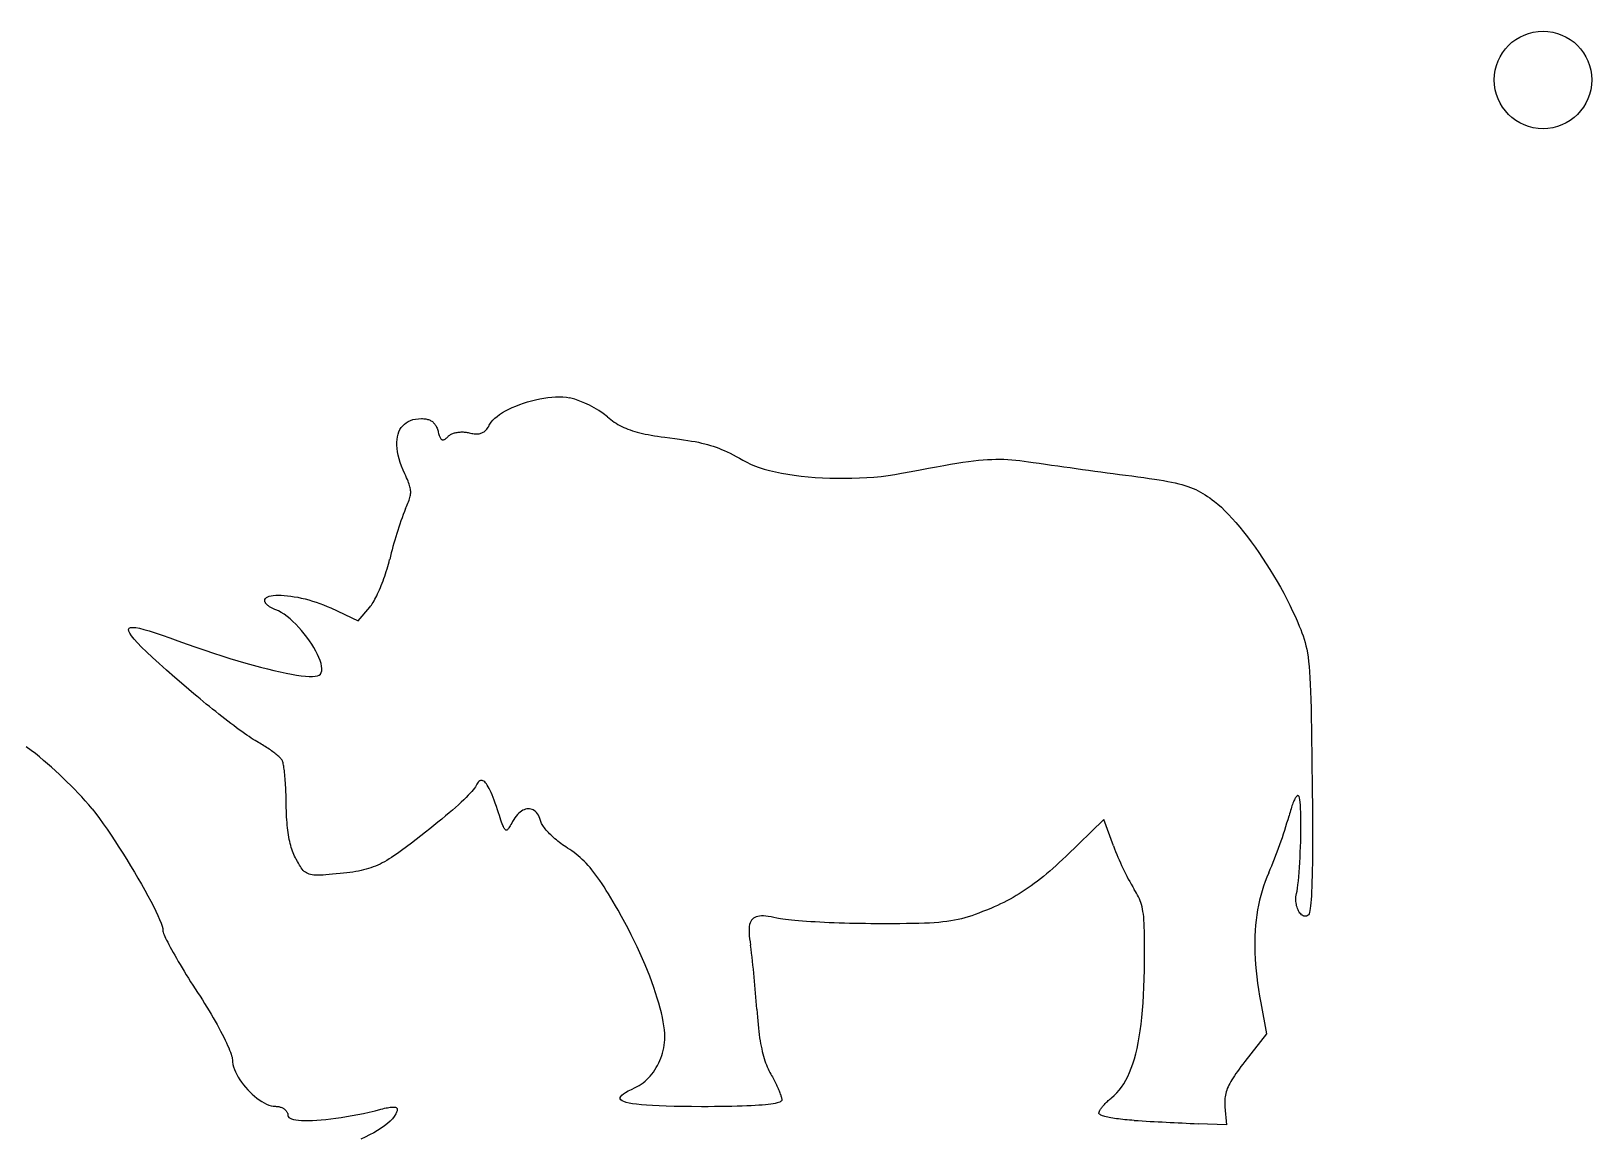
# Model space of a CAD drawing. Extents: x 3 to 294, y -207 to -4.
# Drawn here: x 208.2 to 292.9, y -63.6 to -3.6 of the extents above; entities that cross this region are included whole.
import ezdxf

# ---------------------------------------------------------------- set-up
doc = ezdxf.new("R2010")
doc.units = 0
doc.layers.get('0').update_dxf_attribs({"linetype": 'CONTINUOUS'})

msp = doc.modelspace()

# ---------------------------------------------------------------- linework, layer by layer
at = {"color": 1}
for p, q in [((224.451, -34.893), (225.937, -35.587)), ((225.937, -35.587), (226.563, -34.852)), ((266.387, -46.381), (264.334, -48.363)), ((266.909, -47.809), (266.387, -46.381)), ((274.898, -56.327), (275.21, -58.014)), ((275.21, -58.014), (274.042, -59.501)), ((272.956, -61.97), (273.039, -62.952)), ((268.037, -62.707), (268.037, -62.706)), ((273.039, -62.952), (271.497, -62.886))]:
    msp.add_line(p, q, dxfattribs=at)
for points in [[(233.082, -24.918), (233.151, -24.81), (233.239, -24.703), (233.346, -24.597), (233.47, -24.493), (233.609, -24.392), (233.763, -24.292), (233.929, -24.196), (234.107, -24.104), (234.295, -24.016), (234.492, -23.932), (234.696, -23.853), (234.907, -23.78), (235.122, -23.712), (235.34, -23.651), (235.561, -23.596), (235.782, -23.549), (236.002, -23.509), (236.22, -23.477), (236.434, -23.454), (236.644, -23.44), (236.847, -23.436), (237.043, -23.441), (237.23, -23.457), (237.407, -23.484)], [(239.453, -24.52), (239.546, -24.597), (239.639, -24.67), (239.734, -24.74), (239.83, -24.806), (239.928, -24.869), (240.028, -24.929), (240.13, -24.987), (240.235, -25.041), (240.342, -25.093), (240.454, -25.142), (240.569, -25.188), (240.688, -25.232), (240.812, -25.274), (240.94, -25.314), (241.073, -25.352), (241.212, -25.388), (241.357, -25.422), (241.508, -25.455), (241.665, -25.486), (241.83, -25.516), (242.001, -25.545), (242.18, -25.572), (242.367, -25.598), (242.562, -25.624)], [(228.466, -27.62), (228.369, -27.404), (228.284, -27.193), (228.212, -26.988), (228.152, -26.789), (228.104, -26.597), (228.068, -26.411), (228.044, -26.233), (228.031, -26.062), (228.031, -25.899), (228.042, -25.744), (228.065, -25.598), (228.1, -25.46), (228.145, -25.332), (228.202, -25.212), (228.271, -25.103), (228.35, -25.004), (228.44, -24.915), (228.541, -24.837), (228.653, -24.77), (228.776, -24.715), (228.909, -24.671), (229.052, -24.639), (229.206, -24.62), (229.371, -24.614)], [(229.371, -24.614), (229.432, -24.615), (229.49, -24.618), (229.547, -24.624), (229.601, -24.632), (229.653, -24.642), (229.703, -24.654), (229.751, -24.669), (229.797, -24.686), (229.841, -24.705), (229.883, -24.727), (229.923, -24.752), (229.96, -24.778), (229.996, -24.807), (230.03, -24.839), (230.062, -24.873), (230.092, -24.909), (230.12, -24.948), (230.146, -24.989), (230.17, -25.033), (230.193, -25.08), (230.214, -25.129), (230.233, -25.181), (230.25, -25.235), (230.266, -25.292)], [(230.266, -25.292), (230.283, -25.357), (230.3, -25.418), (230.317, -25.473), (230.334, -25.524), (230.351, -25.569), (230.368, -25.61), (230.385, -25.646), (230.403, -25.677), (230.421, -25.704), (230.44, -25.726), (230.459, -25.744), (230.479, -25.757), (230.5, -25.766), (230.522, -25.77), (230.545, -25.77), (230.569, -25.765), (230.594, -25.757), (230.621, -25.744), (230.649, -25.727), (230.679, -25.706), (230.71, -25.681), (230.743, -25.652), (230.777, -25.618), (230.814, -25.581)], [(230.814, -25.581), (230.842, -25.555), (230.872, -25.53), (230.906, -25.506), (230.942, -25.484), (230.98, -25.463), (231.021, -25.444), (231.063, -25.426), (231.108, -25.41), (231.155, -25.395), (231.203, -25.382), (231.252, -25.371), (231.303, -25.361), (231.355, -25.353), (231.408, -25.347), (231.462, -25.342), (231.516, -25.339), (231.572, -25.338), (231.627, -25.339), (231.682, -25.342), (231.738, -25.347), (231.794, -25.353), (231.849, -25.362), (231.904, -25.372), (231.958, -25.384)], [(231.958, -25.384), (232.029, -25.401), (232.097, -25.415), (232.162, -25.427), (232.225, -25.435), (232.284, -25.441), (232.341, -25.443), (232.396, -25.443), (232.448, -25.439), (232.499, -25.433), (232.547, -25.423), (232.593, -25.41), (232.637, -25.393), (232.68, -25.373), (232.721, -25.35), (232.761, -25.324), (232.8, -25.293), (232.838, -25.26), (232.874, -25.222), (232.91, -25.181), (232.945, -25.136), (232.98, -25.088), (233.014, -25.035), (233.048, -24.979), (233.082, -24.918)], [(242.562, -25.624), (242.846, -25.66), (243.111, -25.695), (243.36, -25.729), (243.592, -25.763), (243.811, -25.796), (244.016, -25.831), (244.209, -25.866), (244.392, -25.902), (244.566, -25.939), (244.733, -25.979), (244.893, -26.021), (245.048, -26.067), (245.199, -26.115), (245.348, -26.167), (245.497, -26.223), (245.645, -26.284), (245.796, -26.35), (245.949, -26.421), (246.107, -26.497), (246.271, -26.58), (246.442, -26.67), (246.621, -26.766), (246.81, -26.87), (247.011, -26.981)], [(247.011, -26.981), (247.213, -27.085), (247.441, -27.182), (247.692, -27.273), (247.964, -27.358), (248.257, -27.437), (248.568, -27.509), (248.896, -27.575), (249.239, -27.635), (249.595, -27.687), (249.963, -27.733), (250.341, -27.772), (250.727, -27.803), (251.12, -27.828), (251.517, -27.845), (251.919, -27.854), (252.321, -27.856), (252.724, -27.85), (253.125, -27.837), (253.523, -27.815), (253.915, -27.786), (254.301, -27.748), (254.678, -27.702), (255.046, -27.647), (255.401, -27.584)], [(255.401, -27.584), (255.929, -27.482), (256.421, -27.389), (256.879, -27.303), (257.306, -27.225), (257.703, -27.155), (258.072, -27.091), (258.417, -27.035), (258.738, -26.986), (259.039, -26.943), (259.322, -26.907), (259.588, -26.877), (259.839, -26.854), (260.079, -26.836), (260.309, -26.825), (260.531, -26.819), (260.748, -26.818), (260.961, -26.823), (261.174, -26.833), (261.387, -26.848), (261.604, -26.867), (261.826, -26.891), (262.055, -26.92), (262.295, -26.952), (262.546, -26.989)], [(228.509, -29.489), (228.554, -29.388), (228.595, -29.294), (228.632, -29.206), (228.665, -29.123), (228.694, -29.044), (228.719, -28.97), (228.74, -28.898), (228.757, -28.83), (228.77, -28.764), (228.779, -28.699), (228.784, -28.635), (228.784, -28.572), (228.781, -28.508), (228.773, -28.444), (228.761, -28.378), (228.745, -28.31), (228.725, -28.239), (228.701, -28.165), (228.672, -28.087), (228.64, -28.005), (228.603, -27.918), (228.562, -27.825), (228.516, -27.726), (228.466, -27.62)], [(267.901, -27.727), (268.238, -27.772), (268.554, -27.815), (268.849, -27.857), (269.126, -27.898), (269.385, -27.939), (269.626, -27.98), (269.852, -28.021), (270.064, -28.064), (270.262, -28.107), (270.448, -28.151), (270.623, -28.198), (270.787, -28.246), (270.943, -28.297), (271.091, -28.35), (271.233, -28.407), (271.369, -28.468), (271.5, -28.532), (271.629, -28.6), (271.755, -28.673), (271.881, -28.751), (272.006, -28.834), (272.133, -28.923), (272.262, -29.017), (272.395, -29.118)], [(272.395, -29.118), (272.575, -29.265), (272.761, -29.43), (272.953, -29.613), (273.149, -29.812), (273.349, -30.028), (273.551, -30.257), (273.757, -30.501), (273.964, -30.757), (274.172, -31.024), (274.38, -31.302), (274.587, -31.589), (274.794, -31.884), (274.998, -32.186), (275.2, -32.495), (275.398, -32.808), (275.592, -33.126), (275.782, -33.447), (275.965, -33.769), (276.142, -34.093), (276.313, -34.416), (276.475, -34.738), (276.629, -35.057), (276.774, -35.374), (276.909, -35.686)], [(226.563, -34.852), (226.607, -34.797), (226.652, -34.735), (226.698, -34.666), (226.746, -34.59), (226.794, -34.508), (226.842, -34.42), (226.892, -34.326), (226.941, -34.227), (226.991, -34.123), (227.04, -34.015), (227.09, -33.902), (227.139, -33.786), (227.188, -33.667), (227.236, -33.545), (227.283, -33.421), (227.329, -33.295), (227.374, -33.167), (227.418, -33.037), (227.46, -32.907), (227.501, -32.776), (227.54, -32.646), (227.576, -32.515), (227.611, -32.386), (227.643, -32.257)], [(220.868, -34.493), (220.878, -34.43), (220.909, -34.375), (220.96, -34.327), (221.028, -34.287), (221.114, -34.255), (221.215, -34.23), (221.331, -34.212), (221.461, -34.201), (221.603, -34.198), (221.757, -34.201), (221.921, -34.211), (222.093, -34.227), (222.274, -34.25), (222.461, -34.279), (222.654, -34.315), (222.851, -34.356), (223.052, -34.404), (223.254, -34.457), (223.458, -34.516), (223.661, -34.581), (223.863, -34.651), (224.063, -34.726), (224.259, -34.807), (224.451, -34.893)], [(221.463, -34.991), (221.422, -34.977), (221.382, -34.961), (221.343, -34.944), (221.305, -34.927), (221.268, -34.908), (221.232, -34.889), (221.197, -34.869), (221.163, -34.848), (221.131, -34.827), (221.1, -34.805), (221.07, -34.783), (221.042, -34.761), (221.016, -34.738), (220.992, -34.715), (220.97, -34.692), (220.949, -34.669), (220.931, -34.646), (220.915, -34.623), (220.901, -34.601), (220.889, -34.578), (220.88, -34.556), (220.873, -34.535), (220.869, -34.514), (220.868, -34.493)], [(223.884, -38.486), (223.933, -38.403), (223.96, -38.302), (223.966, -38.185), (223.952, -38.052), (223.921, -37.907), (223.872, -37.75), (223.807, -37.583), (223.728, -37.409), (223.636, -37.229), (223.531, -37.044), (223.415, -36.857), (223.289, -36.669), (223.155, -36.482), (223.013, -36.298), (222.866, -36.118), (222.713, -35.944), (222.557, -35.779), (222.398, -35.623), (222.238, -35.479), (222.079, -35.348), (221.92, -35.232), (221.764, -35.132), (221.611, -35.052), (221.463, -34.991)], [(217.025, -39.548), (216.484, -39.086), (215.989, -38.658), (215.539, -38.264), (215.134, -37.904), (214.773, -37.577), (214.458, -37.282), (214.186, -37.019), (213.959, -36.786), (213.776, -36.583), (213.637, -36.41), (213.541, -36.265), (213.488, -36.148), (213.479, -36.058), (213.512, -35.995), (213.588, -35.958), (213.707, -35.946), (213.868, -35.958), (214.071, -35.994), (214.316, -36.054), (214.602, -36.135), (214.93, -36.239), (215.299, -36.363), (215.709, -36.508), (216.16, -36.672)], [(276.909, -35.686), (276.989, -35.88), (277.064, -36.063), (277.132, -36.24), (277.194, -36.412), (277.251, -36.583), (277.302, -36.758), (277.349, -36.939), (277.391, -37.13), (277.428, -37.334), (277.462, -37.555), (277.492, -37.797), (277.518, -38.061), (277.542, -38.353), (277.563, -38.676), (277.581, -39.032), (277.597, -39.426), (277.611, -39.861), (277.624, -40.34), (277.635, -40.867), (277.645, -41.445), (277.655, -42.078), (277.665, -42.769), (277.675, -43.522), (277.684, -44.339)], [(216.16, -36.672), (216.651, -36.85), (217.134, -37.022), (217.61, -37.186), (218.078, -37.342), (218.535, -37.491), (218.981, -37.632), (219.415, -37.764), (219.836, -37.887), (220.242, -38.002), (220.633, -38.108), (221.008, -38.204), (221.365, -38.29), (221.703, -38.367), (222.022, -38.434), (222.32, -38.49), (222.596, -38.535), (222.849, -38.57), (223.078, -38.594), (223.281, -38.606), (223.459, -38.606), (223.609, -38.594), (223.73, -38.571), (223.823, -38.534), (223.884, -38.486)], [(220.52, -42.192), (220.438, -42.145), (220.347, -42.089), (220.247, -42.026), (220.138, -41.955), (220.022, -41.877), (219.898, -41.792), (219.767, -41.7), (219.63, -41.603), (219.488, -41.499), (219.34, -41.391), (219.188, -41.278), (219.031, -41.16), (218.871, -41.038), (218.708, -40.913), (218.542, -40.784), (218.375, -40.653), (218.206, -40.519), (218.035, -40.383), (217.865, -40.246), (217.694, -40.107), (217.525, -39.967), (217.356, -39.828), (217.189, -39.688), (217.025, -39.548)], [(221.824, -43.182), (221.809, -43.155), (221.789, -43.126), (221.764, -43.095), (221.735, -43.061), (221.701, -43.026), (221.664, -42.989), (221.622, -42.95), (221.577, -42.91), (221.529, -42.869), (221.477, -42.826), (221.422, -42.782), (221.365, -42.738), (221.304, -42.693), (221.241, -42.647), (221.176, -42.601), (221.109, -42.554), (221.04, -42.508), (220.969, -42.461), (220.897, -42.415), (220.823, -42.369), (220.749, -42.323), (220.673, -42.279), (220.597, -42.235), (220.52, -42.192)], [(207.925, -42.405), (208.198, -42.619)], [(222.033, -45.569), (222.031, -45.431), (222.028, -45.293), (222.024, -45.157), (222.02, -45.022), (222.015, -44.888), (222.009, -44.757), (222.002, -44.629), (221.995, -44.503), (221.987, -44.381), (221.979, -44.262), (221.97, -44.147), (221.961, -44.037), (221.951, -43.931), (221.941, -43.831), (221.931, -43.735), (221.92, -43.646), (221.909, -43.563), (221.897, -43.486), (221.885, -43.416), (221.873, -43.353), (221.861, -43.298), (221.849, -43.251), (221.836, -43.212), (221.824, -43.182)], [(232.329, -44.537), (232.292, -44.603), (232.241, -44.677), (232.177, -44.76), (232.1, -44.852), (232.01, -44.953), (231.907, -45.061), (231.792, -45.177), (231.665, -45.3), (231.527, -45.431), (231.377, -45.569), (231.216, -45.713), (231.045, -45.863), (230.864, -46.019), (230.673, -46.182), (230.472, -46.349), (230.262, -46.522), (230.042, -46.7), (229.815, -46.882), (229.579, -47.068), (229.335, -47.259), (229.083, -47.453), (228.824, -47.651), (228.558, -47.852), (228.286, -48.056)], [(233.496, -45.852), (233.435, -45.665), (233.375, -45.49), (233.317, -45.327), (233.26, -45.176), (233.204, -45.036), (233.149, -44.908), (233.096, -44.791), (233.043, -44.686), (232.992, -44.592), (232.941, -44.51), (232.892, -44.439), (232.844, -44.38), (232.797, -44.332), (232.75, -44.295), (232.705, -44.269), (232.66, -44.254), (232.616, -44.251), (232.573, -44.259), (232.531, -44.278), (232.489, -44.308), (232.448, -44.349), (232.408, -44.401), (232.368, -44.463), (232.329, -44.537)], [(277.684, -44.339), (277.691, -44.941), (277.697, -45.513), (277.701, -46.058), (277.704, -46.574), (277.705, -47.063), (277.705, -47.525), (277.704, -47.959), (277.702, -48.367), (277.698, -48.749), (277.693, -49.105), (277.686, -49.436), (277.678, -49.741), (277.669, -50.022), (277.658, -50.278), (277.646, -50.51), (277.632, -50.718), (277.617, -50.903), (277.601, -51.065), (277.583, -51.204), (277.563, -51.32), (277.542, -51.415), (277.52, -51.488), (277.496, -51.54), (277.471, -51.57)], [(222.574, -48.535), (222.53, -48.451), (222.488, -48.364), (222.448, -48.274), (222.41, -48.182), (222.374, -48.087), (222.34, -47.989), (222.308, -47.888), (222.277, -47.783), (222.249, -47.676), (222.222, -47.565), (222.198, -47.45), (222.175, -47.331), (222.154, -47.209), (222.134, -47.082), (222.117, -46.952), (222.101, -46.817), (222.087, -46.678), (222.074, -46.534), (222.063, -46.386), (222.054, -46.232), (222.047, -46.074), (222.041, -45.911), (222.036, -45.743), (222.033, -45.569)], [(276.982, -45.133), (276.968, -45.109), (276.952, -45.091), (276.936, -45.08), (276.918, -45.076), (276.899, -45.078), (276.88, -45.086), (276.859, -45.1), (276.838, -45.121), (276.816, -45.147), (276.793, -45.179), (276.769, -45.216), (276.745, -45.26), (276.721, -45.308), (276.696, -45.362), (276.67, -45.421), (276.644, -45.486), (276.618, -45.555), (276.592, -45.629), (276.565, -45.708), (276.539, -45.791), (276.512, -45.879), (276.486, -45.971), (276.459, -46.067), (276.433, -46.168)], [(276.837, -50.393), (276.865, -50.263), (276.891, -50.104), (276.916, -49.919), (276.939, -49.711), (276.961, -49.483), (276.982, -49.237), (277, -48.977), (277.017, -48.706), (277.032, -48.426), (277.045, -48.14), (277.056, -47.851), (277.065, -47.562), (277.072, -47.276), (277.077, -46.995), (277.079, -46.723), (277.079, -46.463), (277.076, -46.216), (277.071, -45.987), (277.063, -45.778), (277.053, -45.592), (277.039, -45.431), (277.023, -45.299), (277.004, -45.199), (276.982, -45.133)], [(211.509, -45.798), (211.701, -46.047), (211.9, -46.316), (212.106, -46.602), (212.315, -46.903), (212.528, -47.216), (212.743, -47.539), (212.958, -47.87), (213.172, -48.206), (213.383, -48.545), (213.591, -48.885), (213.794, -49.223), (213.99, -49.558), (214.178, -49.885), (214.358, -50.204), (214.526, -50.512), (214.683, -50.807), (214.826, -51.085), (214.955, -51.346), (215.068, -51.586), (215.163, -51.803), (215.239, -51.995), (215.296, -52.159), (215.33, -52.293), (215.342, -52.395)], [(234.311, -46.484), (234.266, -46.569), (234.224, -46.645), (234.185, -46.714), (234.15, -46.774), (234.116, -46.826), (234.085, -46.87), (234.055, -46.904), (234.027, -46.928), (234, -46.944), (233.974, -46.949), (233.948, -46.945), (233.922, -46.93), (233.896, -46.904), (233.869, -46.868), (233.841, -46.821), (233.812, -46.762), (233.782, -46.691), (233.75, -46.609), (233.715, -46.515), (233.678, -46.408), (233.637, -46.288), (233.594, -46.156), (233.547, -46.01), (233.496, -45.852)], [(235.821, -46.434), (235.79, -46.328), (235.753, -46.233), (235.711, -46.146), (235.665, -46.069), (235.613, -46.002), (235.558, -45.944), (235.499, -45.895), (235.437, -45.855), (235.371, -45.825), (235.303, -45.804), (235.234, -45.793), (235.162, -45.791), (235.089, -45.798), (235.015, -45.814), (234.94, -45.84), (234.866, -45.875), (234.791, -45.919), (234.718, -45.972), (234.645, -46.034), (234.574, -46.106), (234.504, -46.187), (234.437, -46.277), (234.372, -46.376), (234.311, -46.484)], [(237.287, -47.922), (237.198, -47.864), (237.11, -47.805), (237.023, -47.744), (236.937, -47.681), (236.853, -47.616), (236.77, -47.551), (236.689, -47.484), (236.611, -47.417), (236.534, -47.35), (236.46, -47.282), (236.389, -47.214), (236.321, -47.146), (236.257, -47.079), (236.195, -47.013), (236.138, -46.947), (236.084, -46.882), (236.034, -46.819), (235.989, -46.758), (235.948, -46.698), (235.912, -46.64), (235.881, -46.584), (235.856, -46.531), (235.835, -46.481), (235.821, -46.434)], [(228.286, -48.056), (228.145, -48.16), (228.008, -48.257), (227.875, -48.349), (227.745, -48.435), (227.618, -48.516), (227.492, -48.592), (227.368, -48.663), (227.245, -48.729), (227.123, -48.791), (227, -48.848), (226.877, -48.901), (226.752, -48.95), (226.626, -48.996), (226.498, -49.038), (226.366, -49.076), (226.231, -49.112), (226.092, -49.145), (225.949, -49.175), (225.801, -49.202), (225.647, -49.227), (225.487, -49.251), (225.32, -49.272), (225.146, -49.291), (224.965, -49.31)], [(240.04, -51.303), (239.903, -51.063), (239.77, -50.836), (239.642, -50.62), (239.517, -50.414), (239.396, -50.219), (239.279, -50.035), (239.163, -49.859), (239.051, -49.693), (238.94, -49.536), (238.832, -49.387), (238.724, -49.246), (238.618, -49.112), (238.512, -48.985), (238.406, -48.865), (238.301, -48.751), (238.195, -48.642), (238.088, -48.538), (237.98, -48.44), (237.87, -48.345), (237.759, -48.255), (237.645, -48.167), (237.529, -48.083), (237.41, -48.002), (237.287, -47.922)], [(224.965, -49.31), (224.744, -49.33), (224.542, -49.349), (224.356, -49.364), (224.185, -49.377), (224.03, -49.387), (223.888, -49.393), (223.759, -49.395), (223.641, -49.393), (223.535, -49.387), (223.438, -49.375), (223.35, -49.359), (223.271, -49.337), (223.198, -49.309), (223.131, -49.276), (223.069, -49.236), (223.011, -49.189), (222.956, -49.135), (222.903, -49.074), (222.851, -49.005), (222.799, -48.928), (222.747, -48.843), (222.692, -48.75), (222.635, -48.647), (222.574, -48.535)], [(264.334, -48.363), (264.151, -48.538), (263.971, -48.706), (263.795, -48.869), (263.62, -49.025), (263.448, -49.176), (263.279, -49.321), (263.11, -49.46), (262.944, -49.595), (262.778, -49.724), (262.614, -49.848), (262.45, -49.968), (262.286, -50.084), (262.123, -50.195), (261.959, -50.302), (261.795, -50.406), (261.63, -50.505), (261.464, -50.602), (261.297, -50.695), (261.128, -50.784), (260.958, -50.872), (260.785, -50.956), (260.609, -51.038), (260.431, -51.117), (260.25, -51.195)], [(275.329, -49.263), (275.228, -49.501), (275.135, -49.743), (275.048, -49.989), (274.969, -50.239), (274.897, -50.493), (274.833, -50.752), (274.775, -51.015), (274.725, -51.283), (274.682, -51.555), (274.647, -51.833), (274.618, -52.115), (274.597, -52.403), (274.583, -52.697), (274.576, -52.996), (274.576, -53.301), (274.583, -53.611), (274.598, -53.928), (274.619, -54.251), (274.648, -54.58), (274.684, -54.916), (274.727, -55.258), (274.777, -55.607), (274.834, -55.963), (274.898, -56.327)], [(268.584, -54.539), (268.589, -54.164), (268.593, -53.815), (268.595, -53.492), (268.596, -53.193), (268.596, -52.917), (268.593, -52.663), (268.589, -52.428), (268.582, -52.213), (268.573, -52.014), (268.561, -51.832), (268.547, -51.664), (268.529, -51.509), (268.509, -51.366), (268.485, -51.233), (268.458, -51.109), (268.428, -50.993), (268.393, -50.883), (268.355, -50.779), (268.312, -50.677), (268.266, -50.578), (268.214, -50.479), (268.158, -50.38), (268.098, -50.279), (268.032, -50.175)], [(277.471, -51.57), (277.424, -51.6), (277.378, -51.62), (277.331, -51.629), (277.284, -51.628), (277.238, -51.619), (277.193, -51.6), (277.149, -51.574), (277.106, -51.54), (277.065, -51.499), (277.025, -51.452), (276.988, -51.398), (276.954, -51.339), (276.922, -51.275), (276.894, -51.207), (276.868, -51.134), (276.846, -51.058), (276.829, -50.98), (276.815, -50.899), (276.806, -50.816), (276.802, -50.732), (276.802, -50.647), (276.808, -50.562), (276.82, -50.477), (276.837, -50.393)], [(242.567, -58.184), (242.562, -57.996), (242.546, -57.794), (242.52, -57.58), (242.484, -57.354), (242.438, -57.116), (242.383, -56.868), (242.319, -56.61), (242.245, -56.342), (242.163, -56.065), (242.072, -55.78), (241.973, -55.488), (241.866, -55.189), (241.751, -54.884), (241.629, -54.573), (241.499, -54.257), (241.362, -53.937), (241.218, -53.613), (241.068, -53.287), (240.911, -52.958), (240.748, -52.628), (240.58, -52.296), (240.405, -51.964), (240.225, -51.633), (240.04, -51.303)], [(248.654, -51.73), (248.487, -51.691), (248.33, -51.66), (248.184, -51.636), (248.049, -51.619), (247.924, -51.61), (247.809, -51.608), (247.704, -51.615), (247.609, -51.63), (247.524, -51.654), (247.447, -51.687), (247.38, -51.728), (247.321, -51.779), (247.271, -51.84), (247.23, -51.91), (247.196, -51.99), (247.17, -52.081), (247.152, -52.182), (247.142, -52.294), (247.138, -52.416), (247.142, -52.55), (247.152, -52.695), (247.168, -52.852), (247.191, -53.021), (247.22, -53.202)], [(260.25, -51.195), (260.025, -51.288), (259.812, -51.374), (259.608, -51.454), (259.412, -51.527), (259.221, -51.593), (259.034, -51.654), (258.849, -51.709), (258.663, -51.759), (258.475, -51.803), (258.283, -51.843), (258.084, -51.878), (257.877, -51.908), (257.66, -51.935), (257.431, -51.957), (257.187, -51.976), (256.927, -51.992), (256.65, -52.005), (256.352, -52.015), (256.032, -52.022), (255.688, -52.027), (255.318, -52.03), (254.92, -52.032), (254.492, -52.032), (254.031, -52.031)], [(215.342, -52.395), (215.347, -52.435), (215.36, -52.488), (215.381, -52.552), (215.41, -52.628), (215.447, -52.715), (215.491, -52.812), (215.542, -52.92), (215.601, -53.037), (215.665, -53.162), (215.736, -53.296), (215.813, -53.438), (215.896, -53.587), (215.984, -53.744), (216.077, -53.906), (216.175, -54.074), (216.277, -54.248), (216.384, -54.427), (216.495, -54.609), (216.609, -54.796), (216.727, -54.986), (216.848, -55.179), (216.972, -55.374), (217.098, -55.57), (217.226, -55.768)], [(254.031, -52.031), (253.743, -52.029), (253.454, -52.026), (253.166, -52.022), (252.879, -52.017), (252.594, -52.01), (252.312, -52.003), (252.033, -51.994), (251.759, -51.984), (251.491, -51.974), (251.228, -51.962), (250.972, -51.95), (250.725, -51.936), (250.485, -51.922), (250.256, -51.908), (250.036, -51.892), (249.827, -51.876), (249.631, -51.859), (249.447, -51.842), (249.276, -51.825), (249.12, -51.806), (248.979, -51.788), (248.854, -51.769), (248.745, -51.749), (248.654, -51.73)], [(266.805, -61.475), (266.95, -61.348), (267.088, -61.208), (267.219, -61.057), (267.344, -60.893), (267.463, -60.715), (267.575, -60.525), (267.681, -60.321), (267.78, -60.104), (267.874, -59.873), (267.961, -59.627), (268.043, -59.367), (268.118, -59.092), (268.188, -58.802), (268.251, -58.496), (268.309, -58.175), (268.362, -57.838), (268.408, -57.485), (268.449, -57.116), (268.485, -56.73), (268.515, -56.327), (268.54, -55.906), (268.56, -55.468), (268.575, -55.013), (268.584, -54.539)], [(217.226, -55.768), (217.355, -55.967), (217.481, -56.165), (217.605, -56.363), (217.726, -56.56), (217.843, -56.755), (217.958, -56.948), (218.069, -57.138), (218.175, -57.325), (218.278, -57.508), (218.376, -57.687), (218.469, -57.86), (218.557, -58.028), (218.64, -58.19), (218.717, -58.345), (218.787, -58.493), (218.852, -58.634), (218.91, -58.766), (218.962, -58.889), (219.006, -59.003), (219.043, -59.107), (219.072, -59.2), (219.093, -59.282), (219.106, -59.353), (219.11, -59.411)], [(247.558, -56.672), (247.574, -56.893), (247.591, -57.105), (247.609, -57.309), (247.627, -57.505), (247.647, -57.694), (247.669, -57.875), (247.691, -58.049), (247.715, -58.217), (247.74, -58.378), (247.767, -58.532), (247.795, -58.681), (247.824, -58.824), (247.856, -58.961), (247.888, -59.094), (247.923, -59.221), (247.96, -59.344), (247.998, -59.463), (248.038, -59.577), (248.08, -59.688), (248.124, -59.795), (248.171, -59.899), (248.219, -60), (248.27, -60.098), (248.323, -60.194)], [(240.962, -60.927), (241.075, -60.873), (241.185, -60.812), (241.293, -60.743), (241.397, -60.666), (241.499, -60.583), (241.597, -60.494), (241.692, -60.399), (241.783, -60.297), (241.871, -60.191), (241.954, -60.079), (242.032, -59.963), (242.106, -59.842), (242.176, -59.717), (242.24, -59.589), (242.3, -59.457), (242.354, -59.323), (242.402, -59.186), (242.444, -59.047), (242.481, -58.905), (242.511, -58.763), (242.535, -58.619), (242.553, -58.474), (242.563, -58.329), (242.567, -58.184)], [(219.11, -59.411), (219.118, -59.535), (219.139, -59.664), (219.174, -59.797), (219.221, -59.934), (219.28, -60.073), (219.349, -60.214), (219.429, -60.355), (219.517, -60.496), (219.613, -60.636), (219.717, -60.774), (219.827, -60.908), (219.942, -61.038), (220.062, -61.163), (220.186, -61.283), (220.313, -61.395), (220.442, -61.5), (220.572, -61.595), (220.702, -61.681), (220.832, -61.756), (220.96, -61.82), (221.086, -61.871), (221.209, -61.909), (221.328, -61.932), (221.442, -61.94)], [(274.042, -59.501), (273.929, -59.646), (273.823, -59.785), (273.724, -59.917), (273.632, -60.043), (273.546, -60.164), (273.468, -60.279), (273.395, -60.39), (273.329, -60.496), (273.269, -60.598), (273.215, -60.698), (273.166, -60.794), (273.123, -60.887), (273.085, -60.979), (273.052, -61.068), (273.024, -61.157), (273, -61.245), (272.981, -61.332), (272.966, -61.419), (272.955, -61.507), (272.949, -61.596), (272.945, -61.686), (272.946, -61.779), (272.949, -61.873), (272.956, -61.97)], [(244.552, -61.96), (244.024, -61.959), (243.531, -61.954), (243.074, -61.947), (242.65, -61.936), (242.261, -61.922), (241.906, -61.905), (241.584, -61.884), (241.296, -61.86), (241.041, -61.833), (240.818, -61.801), (240.628, -61.766), (240.469, -61.727), (240.343, -61.684), (240.248, -61.637), (240.184, -61.586), (240.151, -61.531), (240.149, -61.471), (240.177, -61.407), (240.234, -61.339), (240.322, -61.266), (240.438, -61.188), (240.584, -61.106), (240.759, -61.019), (240.962, -60.927)], [(248.323, -60.194), (248.363, -60.265), (248.403, -60.338), (248.442, -60.41), (248.48, -60.483), (248.518, -60.555), (248.554, -60.627), (248.589, -60.698), (248.622, -60.768), (248.655, -60.837), (248.686, -60.905), (248.715, -60.972), (248.743, -61.036), (248.769, -61.099), (248.793, -61.159), (248.816, -61.217), (248.836, -61.273), (248.855, -61.326), (248.871, -61.375), (248.885, -61.422), (248.897, -61.465), (248.906, -61.504), (248.912, -61.54), (248.917, -61.571), (248.918, -61.598)], [(248.918, -61.598), (248.911, -61.628), (248.889, -61.657), (248.853, -61.685), (248.802, -61.711), (248.736, -61.736), (248.656, -61.759), (248.561, -61.781), (248.45, -61.802), (248.324, -61.822), (248.183, -61.84), (248.027, -61.857), (247.855, -61.872), (247.668, -61.886), (247.465, -61.899), (247.246, -61.911), (247.012, -61.921), (246.761, -61.931), (246.495, -61.939), (246.212, -61.945), (245.913, -61.951), (245.597, -61.955), (245.265, -61.958), (244.917, -61.96), (244.552, -61.96)], [(266.119, -62.314), (266.12, -62.294), (266.125, -62.272), (266.133, -62.247), (266.143, -62.22), (266.157, -62.192), (266.173, -62.162), (266.191, -62.13), (266.213, -62.097), (266.236, -62.063), (266.262, -62.027), (266.29, -61.991), (266.32, -61.953), (266.352, -61.915), (266.386, -61.875), (266.422, -61.836), (266.459, -61.796), (266.498, -61.755), (266.538, -61.715), (266.58, -61.674), (266.623, -61.634), (266.667, -61.593), (266.712, -61.553), (266.758, -61.514), (266.805, -61.475)], [(221.442, -61.94), (221.489, -61.942), (221.535, -61.945), (221.579, -61.951), (221.623, -61.958), (221.666, -61.968), (221.707, -61.979), (221.747, -61.993), (221.786, -62.008), (221.823, -62.025), (221.859, -62.044), (221.892, -62.064), (221.924, -62.086), (221.954, -62.109), (221.982, -62.133), (222.008, -62.159), (222.031, -62.186), (222.052, -62.214), (222.071, -62.243), (222.087, -62.273), (222.1, -62.304), (222.111, -62.336), (222.119, -62.369), (222.123, -62.402), (222.125, -62.436)], [(222.125, -62.436), (222.138, -62.494), (222.175, -62.545), (222.237, -62.589), (222.321, -62.627), (222.426, -62.658), (222.553, -62.683), (222.699, -62.701), (222.863, -62.713), (223.046, -62.719), (223.244, -62.719), (223.458, -62.712), (223.687, -62.699), (223.929, -62.68), (224.183, -62.656), (224.448, -62.625), (224.724, -62.589), (225.009, -62.546), (225.302, -62.499), (225.602, -62.445), (225.908, -62.386), (226.22, -62.322), (226.535, -62.252), (226.853, -62.177), (227.173, -62.097)], [(227.975, -62.357), (227.895, -62.485), (227.792, -62.615), (227.668, -62.744), (227.524, -62.873), (227.362, -63.001), (227.183, -63.128), (226.988, -63.252), (226.779, -63.375), (226.557, -63.494), (226.323, -63.609), (226.079, -63.72)], [(227.173, -62.097), (227.273, -62.072), (227.366, -62.05), (227.452, -62.03), (227.533, -62.014), (227.607, -62.001), (227.675, -61.991), (227.738, -61.984), (227.794, -61.98), (227.845, -61.979), (227.89, -61.981), (227.93, -61.986), (227.964, -61.995), (227.992, -62.006), (228.015, -62.021), (228.033, -62.04), (228.046, -62.061), (228.054, -62.086), (228.057, -62.115), (228.055, -62.146), (228.048, -62.182), (228.037, -62.22), (228.021, -62.262), (228, -62.308), (227.975, -62.357)], [(268.037, -62.706), (267.906, -62.698), (267.778, -62.688), (267.652, -62.678), (267.529, -62.666), (267.409, -62.654), (267.292, -62.64), (267.18, -62.626), (267.071, -62.611), (266.966, -62.595), (266.867, -62.579), (266.772, -62.562), (266.682, -62.544), (266.598, -62.526), (266.52, -62.508), (266.447, -62.489), (266.382, -62.47), (266.322, -62.451), (266.27, -62.431), (266.225, -62.412), (266.187, -62.392), (266.158, -62.372), (266.136, -62.353), (266.123, -62.334), (266.119, -62.314)]]:
    msp.add_lwpolyline(points, dxfattribs=at)
msp.add_circle((290.21, -6.233), 2.646, dxfattribs=at)
for centre, radius, start, end in [((236.063, -28.675), 5.362, 50.79462, 75.49235), ((314.503, 330.209), 360.957, 261.72395, 262.58203), ((247.679, -37), 20.589, 158.60395, 166.68234), ((194.09, -60.627), 22.876, 40.40849, 51.92327), ((253.257, -39.646), 24.077, 336.45885, 344.28371), ((280.792, -42.669), 14.804, 200.31762, 210.46709), ((198.184, -59.729), 49.468, 3.54293, 7.58213), ((282.895, 189.85), 252.993, 266.63317, 267.41784)]:
    msp.add_arc(centre, radius, start, end, dxfattribs=at)

doc.saveas('drawing.dxf')
